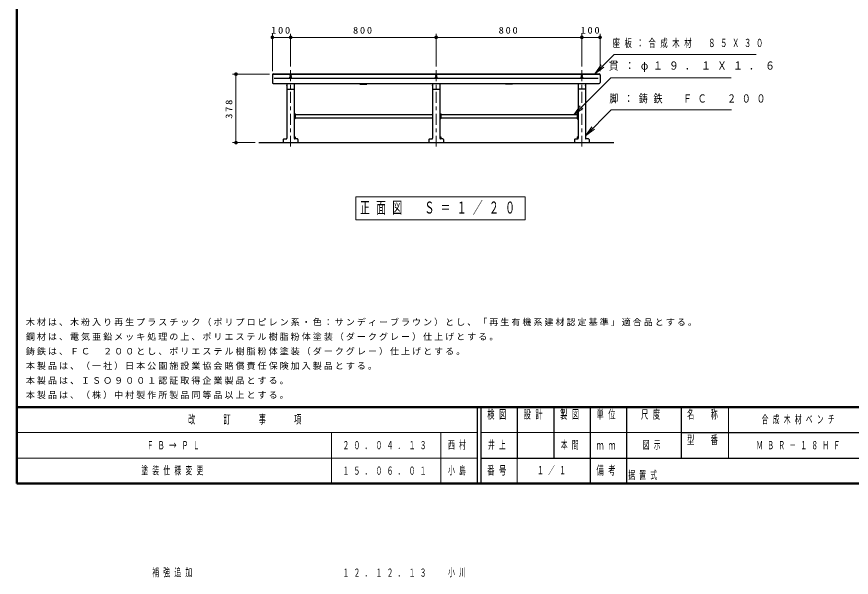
# Model space of a CAD drawing. Units: millimetres on the paper, scale 1:20. Extents: x -365 to 10, y -38 to 257.
# Drawn here: x -365 to -135.7, y -25.7 to 128.2 of the extents above; entities that cross this region are included whole.
import ezdxf

# ---------------------------------------------------------------- set-up
doc = ezdxf.new("R2010")
doc.units = ezdxf.units.MM
doc.linetypes.add('USER2', pattern=[6, 3, -1, 1, -1])
doc.layers.add('LY_1', color=4, linetype='Continuous', lineweight=25)
doc.layers.add('LY_2', color=7, linetype='Continuous', lineweight=13)
doc.styles.add('ＭＳ ゴシック', font='')
doc.styles.get('ＭＳ ゴシック').set_extended_font_data('MS Gothic')

# ---------------------------------------------------------------- blocks, each defined once
blk = doc.blocks.new('filled_dot')
at = {"color": 0, "linetype": 'Continuous', "lineweight": -2, "const_width": 1.25}
blk.add_lwpolyline([(-0.625, 0, 1), (0.625, 0, 1)], format="xyb", close=True, dxfattribs=at)

msp = doc.modelspace()

# ---------------------------------------------------------------- linework, layer by layer
at = {"layer": 'LY_1', "color": 7, "lineweight": 13}
for p, q in [((-294.767, 113.25), (-294.767, 123.5)), ((-294.767, 122.5), (-289.767, 122.5)), ((-289.767, 114.5), (-289.767, 123.5)), ((-289.767, 122.5), (-249.767, 122.5)), ((-249.767, 114.5), (-249.767, 123.5)), ((-249.767, 122.5), (-209.767, 122.5)), ((-209.767, 114.5), (-209.767, 123.5)), ((-209.767, 122.5), (-204.767, 122.5)), ((-204.767, 113.25), (-204.767, 123.5)), ((-206.193, 112.5), (-204.425, 114.975)), ((-295.517, 112.399), (-305.767, 112.399)), ((-304.767, 93.603), (-304.767, 112.399)), ((-206.193, 112.5), (-204.071, 114.622)), ((-203.718, 114.268), (-206.193, 112.5)), ((-211.99, 101.243), (-210.223, 103.718)), ((-211.99, 101.243), (-209.869, 103.364)), ((-209.516, 103.011), (-211.99, 101.243)), ((-208.767, 95.493), (-207, 97.967)), ((-208.767, 95.493), (-206.646, 97.614)), ((-206.292, 97.26), (-208.767, 95.493)), ((-299.517, 93.603), (-305.767, 93.603)), ((-225.302, 78.733), (-271.802, 78.733)), ((-271.802, 78.733), (-271.802, 72.433)), ((-225.302, 72.433), (-225.302, 78.733)), ((-271.802, 72.433), (-225.302, 72.433))]:
    msp.add_line(p, q, dxfattribs=at)
at = {"layer": 'LY_1'}
for p, q in [((-294.517, 112.5), (-205.017, 112.5)), ((-294.517, 112.399), (-205.017, 112.399)), ((-294.767, 112.25), (-294.767, 110.115)), ((-204.767, 112.25), (-204.767, 110.115)), ((-294.517, 109.865), (-205.017, 109.865)), ((-290.817, 109.228), (-290.767, 109.253)), ((-290.817, 109.228), (-290.817, 107.978)), ((-290.817, 107.978), (-290.767, 107.953)), ((-290.767, 109.865), (-290.767, 94.787)), ((-290.692, 108.278), (-288.842, 108.278)), ((-288.767, 109.865), (-288.767, 94.787)), ((-250.817, 109.228), (-250.767, 109.253)), ((-250.817, 109.228), (-250.817, 107.978)), ((-250.817, 107.978), (-250.767, 107.953)), ((-250.767, 109.865), (-250.767, 94.787)), ((-250.692, 108.278), (-248.842, 108.278)), ((-248.767, 109.865), (-248.767, 94.787)), ((-210.767, 109.865), (-210.767, 94.787)), ((-208.842, 108.278), (-210.692, 108.278)), ((-208.767, 109.865), (-208.767, 94.787)), ((-208.717, 109.228), (-208.767, 109.253)), ((-208.717, 107.978), (-208.767, 107.953)), ((-208.717, 109.228), (-208.717, 107.978)), ((-288.767, 101.56), (-288.512, 101.533)), ((-288.467, 101.483), (-288.467, 100.223)), ((-288.467, 101.331), (-250.767, 101.331)), ((-248.767, 101.56), (-248.512, 101.533)), ((-248.467, 101.483), (-248.467, 100.223)), ((-248.467, 101.331), (-211.067, 101.331)), ((-211.067, 101.483), (-211.067, 100.223)), ((-210.767, 101.56), (-211.023, 101.533)), ((-288.512, 100.173), (-288.767, 100.147)), ((-288.467, 100.376), (-250.767, 100.376)), ((-248.512, 100.173), (-248.767, 100.147)), ((-248.467, 100.376), (-211.067, 100.376)), ((-211.023, 100.173), (-210.767, 100.147)), ((-291.767, 94.459), (-291.767, 93.603)), ((-291.623, 94.609), (-290.911, 94.637)), ((-287.911, 94.609), (-288.623, 94.637)), ((-287.767, 94.459), (-287.767, 93.603)), ((-251.767, 94.459), (-251.767, 93.603)), ((-251.623, 94.609), (-250.911, 94.637)), ((-247.911, 94.609), (-248.623, 94.637)), ((-247.767, 94.459), (-247.767, 93.603)), ((-211.767, 94.459), (-211.767, 93.603)), ((-211.623, 94.609), (-210.911, 94.637)), ((-207.911, 94.609), (-208.623, 94.637)), ((-207.767, 94.459), (-207.767, 93.603)), ((-298.517, 93.603), (-201.017, 93.603))]:
    msp.add_line(p, q, dxfattribs=at)
at = {"layer": 'LY_1', "color": 7, "linetype": 'USER2', "lineweight": 13}
for p, q in [((-289.767, 113.5), (-289.767, 92.103)), ((-249.767, 113.5), (-249.767, 92.103)), ((-209.767, 113.5), (-209.767, 92.103))]:
    msp.add_line(p, q, dxfattribs=at)
at = {"layer": 'LY_1', "color": 7}
for p, q in [((-294.267, 111.259), (-205.267, 111.259)), ((-270.717, 109.64), (-270.717, 109.865)), ((-270.717, 109.64), (-268.817, 109.64)), ((-268.817, 109.64), (-268.817, 109.865)), ((-230.717, 109.64), (-230.717, 109.865)), ((-228.817, 109.64), (-230.717, 109.64)), ((-228.817, 109.64), (-228.817, 109.865)), ((-288.767, 95.178), (-288.469, 95.178)), ((-288.469, 95.178), (-288.469, 94.631)), ((-248.767, 95.178), (-248.469, 95.178)), ((-248.469, 95.178), (-248.469, 94.631)), ((-211.066, 95.178), (-210.767, 95.178)), ((-211.066, 95.178), (-211.066, 94.631))]:
    msp.add_line(p, q, dxfattribs=at)
at = {"layer": 'LY_1', "color": 7, "lineweight": 13}
for points in [[(-206.193, 112.5), (-200.889, 117.803), (-161.869, 117.803)], [(-211.99, 101.243), (-201.808, 111.425), (-168.763, 111.425)], [(-208.767, 95.493), (-201.696, 102.564), (-168.659, 102.564)]]:
    msp.add_lwpolyline(points, dxfattribs=at)
at = {"layer": 'LY_1'}
for points in [[(-289.467, 112.227), (-289.469, 112.235), (-289.472, 112.243), (-289.478, 112.25), (-289.485, 112.258), (-289.495, 112.265), (-289.508, 112.272), (-289.522, 112.278), (-289.538, 112.284), (-289.555, 112.29), (-289.575, 112.295), (-289.595, 112.3), (-289.617, 112.304), (-289.641, 112.308), (-289.665, 112.311), (-289.69, 112.313), (-289.715, 112.315), (-289.741, 112.316), (-289.767, 112.316), (-289.794, 112.316), (-289.819, 112.315), (-289.845, 112.313), (-289.87, 112.311), (-289.894, 112.308), (-289.917, 112.304), (-289.939, 112.3), (-289.96, 112.295), (-289.979, 112.29), (-289.997, 112.284), (-290.013, 112.278), (-290.027, 112.272), (-290.039, 112.265), (-290.049, 112.258), (-290.057, 112.25), (-290.063, 112.243), (-290.066, 112.235), (-290.067, 112.227), (-290.066, 112.219), (-290.063, 112.211), (-290.057, 112.204), (-290.049, 112.196), (-290.039, 112.189), (-290.027, 112.182), (-290.013, 112.176), (-289.997, 112.17), (-289.979, 112.164), (-289.96, 112.159), (-289.939, 112.154), (-289.917, 112.15), (-289.894, 112.146), (-289.87, 112.143), (-289.845, 112.141), (-289.819, 112.139), (-289.794, 112.138), (-289.767, 112.138), (-289.741, 112.138), (-289.715, 112.139), (-289.69, 112.141), (-289.665, 112.143), (-289.641, 112.146), (-289.617, 112.15), (-289.595, 112.154), (-289.575, 112.159), (-289.555, 112.164), (-289.538, 112.17), (-289.522, 112.176), (-289.508, 112.182), (-289.495, 112.189), (-289.485, 112.196), (-289.478, 112.204), (-289.472, 112.211), (-289.469, 112.219)], [(-289.467, 111.557), (-289.469, 111.565), (-289.472, 111.572), (-289.478, 111.58), (-289.485, 111.588), (-289.495, 111.595), (-289.508, 111.602), (-289.522, 111.608), (-289.538, 111.614), (-289.555, 111.62), (-289.575, 111.625), (-289.595, 111.63), (-289.617, 111.634), (-289.641, 111.638), (-289.665, 111.641), (-289.69, 111.643), (-289.715, 111.645), (-289.741, 111.646), (-289.767, 111.646), (-289.794, 111.646), (-289.819, 111.645), (-289.845, 111.643), (-289.87, 111.641), (-289.894, 111.638), (-289.917, 111.634), (-289.939, 111.63), (-289.96, 111.625), (-289.979, 111.62), (-289.997, 111.614), (-290.013, 111.608), (-290.027, 111.602), (-290.039, 111.595), (-290.049, 111.588), (-290.057, 111.58), (-290.063, 111.572), (-290.066, 111.565), (-290.067, 111.557), (-290.066, 111.549), (-290.063, 111.541), (-290.057, 111.534), (-290.049, 111.526), (-290.039, 111.519), (-290.027, 111.512), (-290.013, 111.506), (-289.997, 111.5), (-289.979, 111.494), (-289.96, 111.489), (-289.939, 111.484), (-289.917, 111.48), (-289.894, 111.476), (-289.87, 111.473), (-289.845, 111.471), (-289.819, 111.469), (-289.794, 111.468), (-289.767, 111.468), (-289.741, 111.468), (-289.715, 111.469), (-289.69, 111.471), (-289.665, 111.473), (-289.641, 111.476), (-289.617, 111.48), (-289.595, 111.484), (-289.575, 111.489), (-289.555, 111.494), (-289.538, 111.5), (-289.522, 111.506), (-289.508, 111.512), (-289.495, 111.519), (-289.485, 111.526), (-289.478, 111.534), (-289.472, 111.541), (-289.469, 111.549)], [(-249.467, 112.227), (-249.469, 112.235), (-249.472, 112.243), (-249.478, 112.25), (-249.485, 112.258), (-249.495, 112.265), (-249.508, 112.272), (-249.522, 112.278), (-249.538, 112.284), (-249.555, 112.29), (-249.575, 112.295), (-249.595, 112.3), (-249.617, 112.304), (-249.641, 112.308), (-249.665, 112.311), (-249.69, 112.313), (-249.715, 112.315), (-249.741, 112.316), (-249.767, 112.316), (-249.794, 112.316), (-249.819, 112.315), (-249.845, 112.313), (-249.87, 112.311), (-249.894, 112.308), (-249.917, 112.304), (-249.939, 112.3), (-249.96, 112.295), (-249.98, 112.29), (-249.997, 112.284), (-250.013, 112.278), (-250.027, 112.272), (-250.039, 112.265), (-250.049, 112.258), (-250.057, 112.25), (-250.063, 112.243), (-250.066, 112.235), (-250.067, 112.227), (-250.066, 112.219), (-250.063, 112.211), (-250.057, 112.204), (-250.049, 112.196), (-250.039, 112.189), (-250.027, 112.182), (-250.013, 112.176), (-249.997, 112.17), (-249.98, 112.164), (-249.96, 112.159), (-249.939, 112.154), (-249.917, 112.15), (-249.894, 112.146), (-249.87, 112.143), (-249.845, 112.141), (-249.819, 112.139), (-249.794, 112.138), (-249.767, 112.138), (-249.741, 112.138), (-249.715, 112.139), (-249.69, 112.141), (-249.665, 112.143), (-249.641, 112.146), (-249.617, 112.15), (-249.595, 112.154), (-249.575, 112.159), (-249.555, 112.164), (-249.538, 112.17), (-249.522, 112.176), (-249.508, 112.182), (-249.495, 112.189), (-249.485, 112.196), (-249.478, 112.204), (-249.472, 112.211), (-249.469, 112.219)], [(-249.467, 111.557), (-249.469, 111.565), (-249.472, 111.572), (-249.478, 111.58), (-249.485, 111.588), (-249.495, 111.595), (-249.508, 111.602), (-249.522, 111.608), (-249.538, 111.614), (-249.555, 111.62), (-249.575, 111.625), (-249.595, 111.63), (-249.617, 111.634), (-249.641, 111.638), (-249.665, 111.641), (-249.69, 111.643), (-249.715, 111.645), (-249.741, 111.646), (-249.767, 111.646), (-249.794, 111.646), (-249.819, 111.645), (-249.845, 111.643), (-249.87, 111.641), (-249.894, 111.638), (-249.917, 111.634), (-249.939, 111.63), (-249.96, 111.625), (-249.98, 111.62), (-249.997, 111.614), (-250.013, 111.608), (-250.027, 111.602), (-250.039, 111.595), (-250.049, 111.588), (-250.057, 111.58), (-250.063, 111.572), (-250.066, 111.565), (-250.067, 111.557), (-250.066, 111.549), (-250.063, 111.541), (-250.057, 111.534), (-250.049, 111.526), (-250.039, 111.519), (-250.027, 111.512), (-250.013, 111.506), (-249.997, 111.5), (-249.98, 111.494), (-249.96, 111.489), (-249.939, 111.484), (-249.917, 111.48), (-249.894, 111.476), (-249.87, 111.473), (-249.845, 111.471), (-249.819, 111.469), (-249.794, 111.468), (-249.767, 111.468), (-249.741, 111.468), (-249.715, 111.469), (-249.69, 111.471), (-249.665, 111.473), (-249.641, 111.476), (-249.617, 111.48), (-249.595, 111.484), (-249.575, 111.489), (-249.555, 111.494), (-249.538, 111.5), (-249.522, 111.506), (-249.508, 111.512), (-249.495, 111.519), (-249.485, 111.526), (-249.478, 111.534), (-249.472, 111.541), (-249.469, 111.549)], [(-209.467, 112.227), (-209.469, 112.235), (-209.472, 112.243), (-209.478, 112.25), (-209.485, 112.258), (-209.495, 112.265), (-209.508, 112.272), (-209.522, 112.278), (-209.538, 112.284), (-209.555, 112.29), (-209.575, 112.295), (-209.595, 112.3), (-209.617, 112.304), (-209.641, 112.308), (-209.665, 112.311), (-209.69, 112.313), (-209.715, 112.315), (-209.741, 112.316), (-209.767, 112.316), (-209.794, 112.316), (-209.819, 112.315), (-209.845, 112.313), (-209.87, 112.311), (-209.894, 112.308), (-209.917, 112.304), (-209.939, 112.3), (-209.96, 112.295), (-209.979, 112.29), (-209.997, 112.284), (-210.013, 112.278), (-210.027, 112.272), (-210.039, 112.265), (-210.049, 112.258), (-210.057, 112.25), (-210.063, 112.243), (-210.066, 112.235), (-210.067, 112.227), (-210.066, 112.219), (-210.063, 112.211), (-210.057, 112.204), (-210.049, 112.196), (-210.039, 112.189), (-210.027, 112.182), (-210.013, 112.176), (-209.997, 112.17), (-209.979, 112.164), (-209.96, 112.159), (-209.939, 112.154), (-209.917, 112.15), (-209.894, 112.146), (-209.87, 112.143), (-209.845, 112.141), (-209.819, 112.139), (-209.794, 112.138), (-209.767, 112.138), (-209.741, 112.138), (-209.715, 112.139), (-209.69, 112.141), (-209.665, 112.143), (-209.641, 112.146), (-209.617, 112.15), (-209.595, 112.154), (-209.575, 112.159), (-209.555, 112.164), (-209.538, 112.17), (-209.522, 112.176), (-209.508, 112.182), (-209.495, 112.189), (-209.485, 112.196), (-209.478, 112.204), (-209.472, 112.211), (-209.469, 112.219)], [(-209.467, 111.557), (-209.469, 111.565), (-209.472, 111.572), (-209.478, 111.58), (-209.485, 111.588), (-209.495, 111.595), (-209.508, 111.602), (-209.522, 111.608), (-209.538, 111.614), (-209.555, 111.62), (-209.575, 111.625), (-209.595, 111.63), (-209.617, 111.634), (-209.641, 111.638), (-209.665, 111.641), (-209.69, 111.643), (-209.715, 111.645), (-209.741, 111.646), (-209.767, 111.646), (-209.794, 111.646), (-209.819, 111.645), (-209.845, 111.643), (-209.87, 111.641), (-209.894, 111.638), (-209.917, 111.634), (-209.939, 111.63), (-209.96, 111.625), (-209.979, 111.62), (-209.997, 111.614), (-210.013, 111.608), (-210.027, 111.602), (-210.039, 111.595), (-210.049, 111.588), (-210.057, 111.58), (-210.063, 111.572), (-210.066, 111.565), (-210.067, 111.557), (-210.066, 111.549), (-210.063, 111.541), (-210.057, 111.534), (-210.049, 111.526), (-210.039, 111.519), (-210.027, 111.512), (-210.013, 111.506), (-209.997, 111.5), (-209.979, 111.494), (-209.96, 111.489), (-209.939, 111.484), (-209.917, 111.48), (-209.894, 111.476), (-209.87, 111.473), (-209.845, 111.471), (-209.819, 111.469), (-209.794, 111.468), (-209.767, 111.468), (-209.741, 111.468), (-209.715, 111.469), (-209.69, 111.471), (-209.665, 111.473), (-209.641, 111.476), (-209.617, 111.48), (-209.595, 111.484), (-209.575, 111.489), (-209.555, 111.494), (-209.538, 111.5), (-209.522, 111.506), (-209.508, 111.512), (-209.495, 111.519), (-209.485, 111.526), (-209.478, 111.534), (-209.472, 111.541), (-209.469, 111.549)]]:
    msp.add_lwpolyline(points, close=True, dxfattribs=at)
for centre, radius, start, end in [((-294.517, 112.25), 0.25, 89.99998, 179.99996), ((-294.517, 112.149), 0.25, 89.99998, 179.99996), ((-205.017, 112.25), 0.25, 0, 89.99998), ((-205.017, 112.149), 0.25, 0, 89.99998), ((-294.517, 110.115), 0.25, 179.99998, 270.00002), ((-205.017, 110.115), 0.25, 270.00002, 0), ((-290.692, 108.353), 0.075, 179.99998, 270.00002), ((-288.842, 108.353), 0.075, 270.00002, 0), ((-250.692, 108.353), 0.075, 179.99998, 270.00002), ((-248.842, 108.353), 0.075, 270.00002, 0), ((-210.692, 108.353), 0.075, 179.99996, 269.99995), ((-208.842, 108.353), 0.075, 269.99996, 0), ((-288.517, 101.483), 0.05, 0, 83.99155), ((-248.517, 101.483), 0.05, 0, 83.99155), ((-211.017, 101.483), 0.05, 96.00842, 179.99996), ((-288.517, 100.223), 0.05, 276.00845, 0), ((-248.517, 100.223), 0.05, 276.00845, 0), ((-211.017, 100.223), 0.05, 179.99996, 263.99151), ((-291.617, 94.459), 0.15, 92.29005, 179.99996), ((-290.917, 94.787), 0.15, 272.29, 0), ((-288.617, 94.787), 0.15, 179.99996, 267.70997), ((-287.917, 94.459), 0.15, 0, 87.70991), ((-251.617, 94.459), 0.15, 92.29005, 179.99996), ((-250.917, 94.787), 0.15, 272.29, 0), ((-248.617, 94.787), 0.15, 179.99996, 267.70997), ((-247.917, 94.459), 0.15, 0, 87.70991), ((-211.617, 94.459), 0.15, 92.29005, 179.99996), ((-210.917, 94.787), 0.15, 272.28999, 0), ((-208.617, 94.787), 0.15, 179.99996, 267.70997), ((-207.917, 94.459), 0.15, 0, 87.70991)]:
    msp.add_arc(centre, radius, start, end, dxfattribs=at)
at = {"layer": 'LY_2', "lineweight": 50}
for p, q in [((-365, 257), (-365, 0)), ((-365, 21), (0, 21)), ((-365, 0), (0, 0))]:
    msp.add_line(p, q, dxfattribs=at)
at = {"layer": 'LY_2', "color": 211, "lineweight": 25}
for p, q in [((-238.5, 21), (-238.5, 0)), ((-237.5, 21), (-237.5, 0)), ((-227.5, 21), (-227.5, 7)), ((-217.5, 21), (-217.5, 7)), ((-207.5, 21), (-207.5, 0)), ((-197.5, 21), (-197.5, 7)), ((-182.5, 21), (-182.5, 7)), ((-182.5, 14), (-70, 14)), ((-237.5, 7), (0, 7))]:
    msp.add_line(p, q, dxfattribs=at)
at = {"layer": 'LY_2'}
for p, q in [((-169.5, 21), (-169.5, 7)), ((-365, 14), (-238.5, 14)), ((-278.5, 14), (-278.5, 0)), ((-248.5, 14), (-248.5, 0)), ((-237.5, 14), (-182.5, 14)), ((-365, 7), (-238.5, 7)), ((-227.5, 7), (-227.5, 0))]:
    msp.add_line(p, q, dxfattribs=at)
at = {"layer": 'LY_2', "lineweight": 25}
msp.add_line((-197.5, 7), (-197.5, 0), dxfattribs=at)

# ---------------------------------------------------------------- block references
at = {"layer": 'LY_1', "color": 7, "lineweight": 13, "xscale": 0.4, "yscale": 0.4}
for p in [(-294.767, 122.5), (-209.767, 122.5)]:
    msp.add_blockref('filled_dot', p, dxfattribs=at)
for p, rotation in [((-289.767, 122.5), 180), ((-249.767, 122.5), 180), ((-209.767, 122.5), 180), ((-204.767, 122.5), 180), ((-304.767, 112.399), 270), ((-304.767, 93.603), 90)]:
    msp.add_blockref('filled_dot', p, dxfattribs=dict(at, rotation=rotation))

# ---------------------------------------------------------------- texts
at = {"layer": 'LY_1', "color": 7, "style": 'ＭＳ ゴシック'}
for s, insert, char_height, attachment_point in [('\\T1.33;\\W1.15;100', (-292.267, 123.5), 1.833, 8), ('\\T1.33;\\W1.15;800', (-269.767, 123.5), 1.833, 8), ('\\T1.33;\\W1.15;800', (-229.767, 123.5), 1.833, 8), ('\\T1.33;\\W1.15;100', (-207.267, 123.5), 1.833, 8), ('\\T1.64;\\W0.65;座板：合成木材\u3000８５Ｘ３０', (-201.319, 120.803), 2.199, 4), ('\\T1.63;\\W0.9;貫：φ１９．１Ｘ１．６', (-202.361, 114.425), 2.199, 4), ('\\T1.64;\\W0.8;脚：鋳鉄\u3000ＦＣ\u3000２００', (-202.187, 105.564), 2.199, 4), ('\\T1.64;\\W0.6;正面図\u3000Ｓ＝１／２０', (-248.552, 75.583), 3.299, 5), ('\\T1.23;木材は、木粉入り再生プラスチック（ポリプロピレン系・色：サンディーブラウン）とし、「再生有機系建材認定基準」適合品とする。', (-362.472, 43.196), 1.76, 7), ('\\T1.23;鋼材は、電気亜鉛メッキ処理の上、ポリエステル樹脂粉体塗装（ダークグレー）仕上げとする。', (-362.472, 39.196), 1.76, 7), ('\\T1.23;鋳鉄は、ＦＣ\u3000２００とし、ポリエステル樹脂粉体塗装（ダークグレー）仕上げとする。', (-362.472, 35.196), 1.76, 7), ('\\T1.23;本製品は、（一社）日本公園施設業協会賠償責任保険加入製品とする。', (-362.472, 31.196), 1.76, 7), ('\\T1.23;本製品は、ＩＳＯ９００１認証取得企業製品とする。', (-362.472, 27.196), 1.76, 7), ('\\T1.23;本製品は、（株）中村製作所製品同等品以上とする。', (-362.472, 23.196), 1.76, 7), ('\\T1.64;\\W0.6;合成木材ベンチ', (-149.75, 17.5), 2.199, 5), ('\\T1.64;\\W0.6;ＦＢ→ＰＬ', (-329.25, 10.5), 2.199, 4), ('\\T1.64;\\W0.6;２０．０４．１３', (-275.5, 10.5), 2.199, 4), ('\\T1.64;\\W0.6;西村', (-246.5, 10.5), 2.199, 4), ('\\T1.64;\\W0.6;井上', (-232.5, 10.5), 2.199, 5), ('\\T1.64;\\W0.6;本間', (-212.5, 10.5), 2.199, 5), ('\\T1.64;\\W0.6;図示', (-190, 10.5), 2.199, 5), ('\\T1.64;\\W0.6;ＭＢＲ－１８ＨＦ', (-149.75, 10.5), 2.199, 5), ('\\T1.64;\\W0.6;塗装仕様変更', (-330.75, 3.5), 2.199, 4), ('\\T1.64;\\W0.6;１５．０６．０１', (-275.5, 3.5), 2.199, 4), ('\\T1.64;\\W0.6;小島', (-246.5, 3.5), 2.199, 4), ('\\T1.64;\\W0.6;１／１', (-217.5, 3.5), 2.199, 5), ('\\T1.64;\\W0.6;据置式', (-197, 1), 2.199, 7), ('\\T1.64;\\W0.6;補強追加', (-327.75, -24.5), 2.199, 4), ('\\T1.64;\\W0.6;１２．１２．１３', (-275.5, -24.5), 2.199, 4), ('\\T1.64;\\W0.6;小川', (-246.5, -24.5), 2.199, 4)]:
    msp.add_mtext(s, dxfattribs=dict(at, insert=insert, char_height=char_height, attachment_point=attachment_point))
at = {"layer": 'LY_1', "color": 7, "insert": (-305.767, 103.001), "char_height": 1.833, "attachment_point": 8, "rotation": 90, "style": 'ＭＳ ゴシック'}
msp.add_mtext('\\T1.33;\\W1.15;378', dxfattribs=at)
at = {"layer": 'LY_2', "color": 4, "char_height": 2.346, "style": 'ＭＳ ゴシック'}
for s, insert, attachment_point in [('\\T1.64;\\W0.6;改\u3000\u3000訂\u3000\u3000事\u3000\u3000項', (-301.75, 17.5), 5), ('\\T1.64;\\W0.6;検図', (-232.5, 20.167), 2), ('\\T1.64;\\W0.6;設計', (-222.5, 20.167), 2), ('\\T1.64;\\W0.6;製図', (-212.5, 20.167), 2), ('\\T1.64;\\W0.6;単位', (-202.5, 20.167), 2), ('\\T1.64;\\W0.6;尺度', (-190.25, 20.167), 2), ('\\T1.64;\\W0.6;名\u3000称', (-176, 20.167), 2), ('\\T1.64;\\W0.6;型\u3000番', (-176, 13.167), 2), ('\\T1.64;\\W0.6;ｍｍ', (-202.5, 10.5), 5), ('\\T1.64;\\W0.6;番号', (-232.5, 3.5), 5), ('\\T1.64;\\W0.6;備考', (-202.5, 3.5), 5)]:
    msp.add_mtext(s, dxfattribs=dict(at, insert=insert, attachment_point=attachment_point))

doc.saveas('drawing.dxf')
